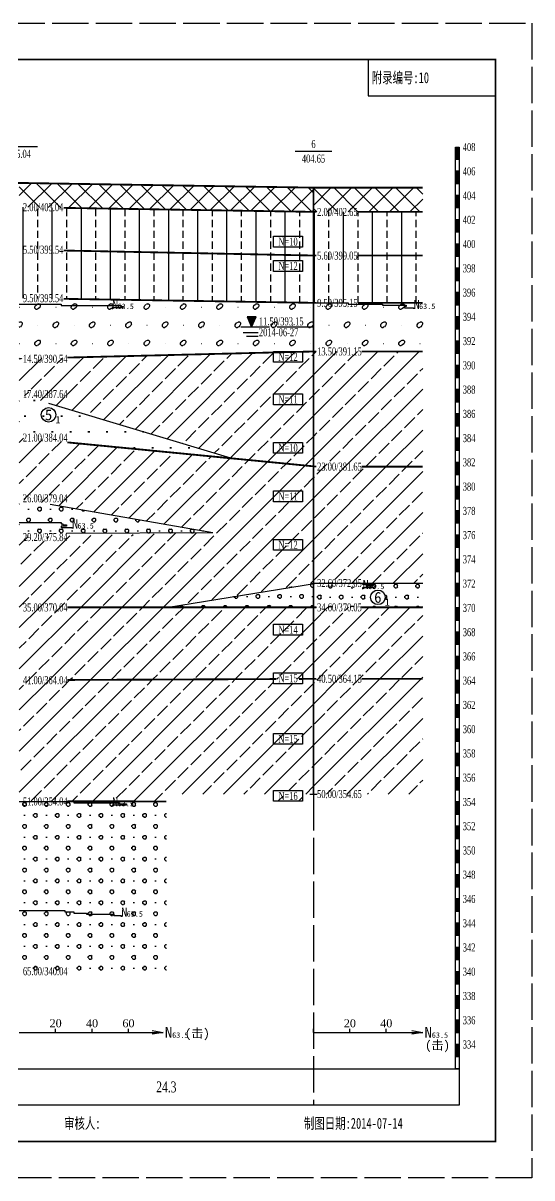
# Model space of a CAD drawing. Header units: millimetres. Extents: x -30 to 2967, y -786 to 1322.
# Drawn here: x 2469.1 to 2608.9, y -783.2 to -465.8 of the extents above; entities that cross this region are included whole.
import ezdxf
from ezdxf.enums import TextEntityAlignment as Align

# ---------------------------------------------------------------- set-up
doc = ezdxf.new("R2010")
doc.units = ezdxf.units.MM
doc.linetypes.add('SWX', pattern=[12, 10, -1, 0, -1])
doc.linetypes.add('XX', pattern=[12, 10, -2])
doc.layers.add('DXSW', color=7, linetype='Continuous')
doc.layers.add('MASKTEXT', color=7, linetype='Continuous')
doc.styles.add('Dzcd', font='TIMES.TTF')
doc.styles.get("Standard").update_dxf_attribs({"font": 'SimSun.ttf'})
pattern_1 = [(0, (2257.406, -1859.818), (3, 3), [0.4142, -5.5858]), (0, (2257.406, -1858.818), (3, 3), [0.4142, -5.5858]), (90, (2257.1132, -1859.525), (-3, 3), [0.4142, -5.5858]), (90, (2258.1132, -1859.525), (-3, 3), [0.4142, -5.5858]), (45, (2257.8203, -1859.818), (-3.000042, 3.000042), [0.4142, -3.8285]), (45, (2257.1132, -1859.1108), (-3.000042, 3.000042), [0.4142, -3.8285]), (135, (2257.406, -1859.818), (-3.000042, -3.000042), [0.4142, -3.8285]), (135, (2258.1132, -1859.1108), (-3.000042, -3.000042), [0.4142, -3.8285]), (0, (2260.613, -1859.318), (0, 6), [0, -6])]
pattern_2 = [(0, (0.293, 0), (3, 3), [0.4142, -5.5858]), (0, (0.293, 1), (3, 3), [0.4142, -5.5858]), (90, (0, 0.293), (-3, 3), [0.4142, -5.5858]), (90, (1, 0.293), (-3, 3), [0.4142, -5.5858]), (45, (0.707, 0), (-3.000042, 3.000042), [0.4142, -3.8285]), (45, (0, 0.707), (-3.000042, 3.000042), [0.4142, -3.8285]), (135, (0.293, 0), (-3.000042, -3.000042), [0.4142, -3.8285]), (135, (1, 0.707), (-3.000042, -3.000042), [0.4142, -3.8285]), (0, (3.5, 0.5), (0, 6), [0, -6])]
pattern_3 = [(90, (2257.113, -1859.818), (-8, 5e-16), [2, -1]), (90, (2261.113, -1859.818), (-8, 5e-16), [])]
pattern_4 = [(0, (2257.627, -1859.379), (5, 5), [0.3756, -9.6244]), (0, (2258.1837, -1857.9), (5, 5), [0.3798, -9.6202]), (135, (2257.627, -1859.379), (-5.000023, -5.000023), [0.3906, -6.6804]), (315, (2258.5635, -1857.9), (5.000023, 5.000023), [0.3828, -6.6883]), (90, (2257.3507, -1859.1027), (-5, 5), [0.377, -9.623]), (270, (2258.834, -1858.171), (5, -5), [0.3751, -9.6249]), (45, (2257.508, -1858.4115), (-5.000023, 5.000023), [0.492, -6.5791]), (225, (2258.6604, -1858.893), (5.000023, -5.000023), [0.4449, -6.6262]), (63.4348, (2257.351, -1858.726), (-10.000075, -6e-05), [0.3513, -22.0094]), (243.4348, (2258.834, -1858.545), (10.000075, 6e-05), [0.3886, -21.9721]), (63.4348, (2262.351, -1853.726), (-10.000075, -6e-05), [0.3513, -22.0094]), (243.4348, (2263.834, -1853.545), (10.000075, 6e-05), [0.3886, -21.9721]), (63.4348, (2267.351, -1848.726), (-10.000075, -6e-05), [0.3513, -22.0094]), (243.4348, (2268.834, -1848.545), (10.000075, 6e-05), [0.3886, -21.9721]), (63.4348, (2272.351, -1843.726), (-10.000075, -6e-05), [0.3513, -22.0094]), (243.4348, (2273.834, -1843.545), (10.000075, 6e-05), [0.3886, -21.9721]), (26.5659, (2257.8557, -1858.0636), (-9.998806, 0.000297), [0.3657, -21.9937]), (206.5659, (2258.346, -1859.2073), (9.999964, 0.000282), [0.3838, -21.9769]), (26.5659, (2262.8557, -1853.0636), (-9.998806, 0.000297), [0.3657, -21.9937]), (206.5659, (2263.346, -1854.2073), (9.999964, 0.000282), [0.3838, -21.9769]), (0, (2263.108, -1858.805), (0, 10), [0.05, -9.95]), (0, (2268.108, -1853.805), (0, 10), [0.05, -9.95])]
pattern_5 = [(45, (0, 0), (-5.656854, 5.656854), []), (45, (5.657, 0), (-2.828427, 8.485281), [4, -1])]

# ---------------------------------------------------------------- blocks, each defined once
blk = doc.blocks.new('TL_BGN')
blk.add_lwpolyline([(-8, 0), (0, 0), (0, -3), (-8, -3)], close=True)
blk = doc.blocks.new('tl_shw')
blk.add_hatch(color=256).paths.add_polyline_path([(1.21, 2.81), (-1.21, 2.81), (0, -0.04)])
for p, q in [((-2.35, -1.44), (1.77, -1.44)), ((1.77, -2.55), (-1.39, -2.55))]:
    blk.add_line(p, q)
at = {"flags": 128}
blk.add_lwpolyline([(1.21, 2.81), (-1.21, 2.81), (0, -0.04)], close=True, dxfattribs=at)

msp = doc.modelspace()

# ---------------------------------------------------------------- hatches: boundary and pattern name
for points in [[(2587.88, -503.15), (2587.88, -499.82), (2588.88, -499.82), (2588.88, -503.15)], [(2587.88, -509.82), (2587.88, -506.48), (2588.88, -506.48), (2588.88, -509.82)], [(2587.88, -516.48), (2587.88, -513.15), (2588.88, -513.15), (2588.88, -516.48)], [(2587.88, -523.15), (2587.88, -519.82), (2588.88, -519.82), (2588.88, -523.15)], [(2587.88, -529.82), (2587.88, -526.48), (2588.88, -526.48), (2588.88, -529.82)], [(2587.88, -536.48), (2587.88, -533.15), (2588.88, -533.15), (2588.88, -536.48)], [(2587.88, -543.15), (2587.88, -539.82), (2588.88, -539.82), (2588.88, -543.15)], [(2587.88, -549.82), (2587.88, -546.48), (2588.88, -546.48), (2588.88, -549.82)], [(2587.88, -556.48), (2587.88, -553.15), (2588.88, -553.15), (2588.88, -556.48)], [(2587.88, -563.15), (2587.88, -559.82), (2588.88, -559.82), (2588.88, -563.15)], [(2587.88, -569.82), (2587.88, -566.48), (2588.88, -566.48), (2588.88, -569.82)], [(2587.88, -576.48), (2587.88, -573.15), (2588.88, -573.15), (2588.88, -576.48)], [(2587.88, -583.15), (2587.88, -579.82), (2588.88, -579.82), (2588.88, -583.15)], [(2587.88, -589.82), (2587.88, -586.48), (2588.88, -586.48), (2588.88, -589.82)], [(2587.88, -596.48), (2587.88, -593.15), (2588.88, -593.15), (2588.88, -596.48)], [(2587.88, -603.15), (2587.88, -599.82), (2588.88, -599.82), (2588.88, -603.15)], [(2587.88, -609.82), (2587.88, -606.48), (2588.88, -606.48), (2588.88, -609.82)], [(2587.88, -616.48), (2587.88, -613.15), (2588.88, -613.15), (2588.88, -616.48)], [(2587.88, -623.15), (2587.88, -619.82), (2588.88, -619.82), (2588.88, -623.15)], [(2587.88, -629.82), (2587.88, -626.48), (2588.88, -626.48), (2588.88, -629.82)], [(2587.88, -636.48), (2587.88, -633.15), (2588.88, -633.15), (2588.88, -636.48)], [(2587.88, -643.15), (2587.88, -639.82), (2588.88, -639.82), (2588.88, -643.15)], [(2587.88, -649.82), (2587.88, -646.48), (2588.88, -646.48), (2588.88, -649.82)], [(2587.88, -656.48), (2587.88, -653.15), (2588.88, -653.15), (2588.88, -656.48)], [(2587.88, -663.15), (2587.88, -659.82), (2588.88, -659.82), (2588.88, -663.15)], [(2587.88, -669.82), (2587.88, -666.48), (2588.88, -666.48), (2588.88, -669.82)], [(2587.88, -676.48), (2587.88, -673.15), (2588.88, -673.15), (2588.88, -676.48)], [(2587.88, -683.15), (2587.88, -679.82), (2588.88, -679.82), (2588.88, -683.15)], [(2587.88, -689.82), (2587.88, -686.48), (2588.88, -686.48), (2588.88, -689.82)], [(2587.88, -696.48), (2587.88, -693.15), (2588.88, -693.15), (2588.88, -696.48)], [(2587.88, -703.15), (2587.88, -699.82), (2588.88, -699.82), (2588.88, -703.15)], [(2587.88, -709.82), (2587.88, -706.48), (2588.88, -706.48), (2588.88, -709.82)], [(2587.88, -716.48), (2587.88, -713.15), (2588.88, -713.15), (2588.88, -716.48)], [(2587.88, -723.15), (2587.88, -719.82), (2588.88, -719.82), (2588.88, -723.15)], [(2587.88, -729.82), (2587.88, -726.48), (2588.88, -726.48), (2588.88, -729.82)], [(2587.88, -736.48), (2587.88, -733.15), (2588.88, -733.15), (2588.88, -736.48)], [(2587.88, -743.15), (2587.88, -739.82), (2588.88, -739.82), (2588.88, -743.15)], [(2587.88, -749.82), (2587.88, -746.48), (2588.88, -746.48), (2588.88, -749.82)]]:
    msp.add_hatch(color=256).paths.add_polyline_path(points)
h = msp.add_hatch()
h.set_pattern_fill('素填土', color=256, style=0)
h.set_pattern_definition([(45, (0, 0), (-2.828427, 2.828427), []), (315, (0, 0), (2.828427, 2.828427), [])])
h.paths.add_polyline_path([(2468.05, -509.68), (2548.88, -510.98), (2548.88, -517.65), (2468.05, -516.35)])
h.paths.add_polyline_path([(2468.47, -518.07), (2480.49, -518.07), (2480.49, -514.62), (2468.47, -514.62)], flags=8)
h = msp.add_hatch()
h.set_pattern_fill('素填土', color=256, style=0)
h.set_pattern_definition([(45, (2257.1132, -1859.818), (-2.828427, 2.828427), []), (315, (2257.1132, -1859.818), (2.828427, 2.828427), [])])
h.paths.add_polyline_path([(2548.88, -510.98), (2578.88, -510.98), (2578.88, -517.65), (2548.88, -517.65)])
h.paths.add_polyline_path([(2549.3, -519.37), (2561.32, -519.37), (2561.32, -515.92), (2549.3, -515.92)], flags=8)
h = msp.add_hatch()
h.set_pattern_fill('黄土状粉质粘土', color=256, style=0)
h.set_pattern_definition(pattern_3)
h.paths.add_polyline_path([(2468.05, -516.35), (2548.88, -517.65), (2548.88, -529.65), (2468.05, -528.02)])
h.paths.add_polyline_path([(2538.71, -527.51), (2545.05, -527.51), (2545.05, -524.16), (2538.71, -524.16)], flags=8)
h.paths.add_polyline_path([(2468.47, -518.07), (2480.49, -518.07), (2480.49, -514.62), (2468.47, -514.62)], flags=8)
h.paths.add_polyline_path([(2468.47, -529.74), (2480.49, -529.74), (2480.49, -526.29), (2468.47, -526.29)], flags=8)
h = msp.add_hatch()
h.set_pattern_fill('黄土状粉质粘土', color=256, style=0)
h.set_pattern_definition(pattern_3)
h.paths.add_polyline_path([(2548.88, -517.65), (2578.88, -517.65), (2578.88, -529.65), (2548.88, -529.65)])
h.paths.add_polyline_path([(2549.3, -519.37), (2561.32, -519.37), (2561.32, -515.92), (2549.3, -515.92)], flags=8)
h.paths.add_polyline_path([(2549.3, -531.37), (2561.32, -531.37), (2561.32, -527.92), (2549.3, -527.92)], flags=8)
h = msp.add_hatch()
h.set_pattern_fill('黄土状粉质粘土', color=256, style=0)
h.set_pattern_definition(pattern_3)
h.paths.add_polyline_path([(2468.05, -528.02), (2548.88, -529.65), (2548.88, -542.65), (2468.05, -541.35)])
h.paths.add_polyline_path([(2538.71, -534.18), (2545.05, -534.18), (2545.05, -530.83), (2538.71, -530.83)], flags=8)
h.paths.add_polyline_path([(2468.47, -529.74), (2480.49, -529.74), (2480.49, -526.29), (2468.47, -526.29)], flags=8)
h.paths.add_polyline_path([(2468.47, -543.07), (2480.49, -543.07), (2480.49, -539.62), (2468.47, -539.62)], flags=8)
h = msp.add_hatch()
h.set_pattern_fill('黄土状粉质粘土', color=256, style=0)
h.set_pattern_definition(pattern_3)
h.paths.add_polyline_path([(2548.88, -529.65), (2578.88, -529.65), (2578.88, -542.65), (2548.88, -542.65)])
h.paths.add_polyline_path([(2549.3, -531.37), (2561.32, -531.37), (2561.32, -527.92), (2549.3, -527.92)], flags=8)
h.paths.add_polyline_path([(2549.3, -544.37), (2561.32, -544.37), (2561.32, -540.92), (2549.3, -540.92)], flags=8)
h = msp.add_hatch()
h.set_pattern_fill('卵石', color=256, style=0)
h.set_pattern_definition(pattern_4)
h.paths.add_polyline_path([(2468.05, -541.35), (2548.88, -542.65), (2548.88, -555.99), (2468.05, -558.02)])
h.paths.add_polyline_path([(2533.3, -549.44), (2546.46, -549.44), (2546.46, -545.99), (2533.3, -545.99)], flags=8)
h.paths.add_polyline_path([(2533.32, -552.42), (2545.05, -552.42), (2545.05, -549.06), (2533.32, -549.06)], flags=8)
h.paths.add_polyline_path([(2468.47, -543.07), (2480.49, -543.07), (2480.49, -539.62), (2468.47, -539.62)], flags=8)
h.paths.add_polyline_path([(2468.47, -559.74), (2481.62, -559.74), (2481.62, -556.29), (2468.47, -556.29)], flags=8)
h = msp.add_hatch()
h.set_pattern_fill('卵石', color=256, style=0)
h.set_pattern_definition(pattern_4)
h.paths.add_polyline_path([(2548.88, -542.65), (2578.88, -542.65), (2578.88, -555.99), (2548.88, -555.99)])
h.paths.add_polyline_path([(2549.3, -544.37), (2561.32, -544.37), (2561.32, -540.92), (2549.3, -540.92)], flags=8)
h.paths.add_polyline_path([(2549.3, -557.7), (2562.46, -557.7), (2562.46, -554.25), (2549.3, -554.25)], flags=8)
h = msp.add_hatch()
h.set_pattern_fill('粉质粘土', color=256, style=0)
h.set_pattern_definition(pattern_5)
h.paths.add_polyline_path([(2548.88, -555.99), (2578.88, -555.99), (2578.88, -587.65), (2548.88, -587.65)])
h.paths.add_polyline_path([(2549.3, -557.7), (2562.46, -557.7), (2562.46, -554.25), (2549.3, -554.25)], flags=8)
h.paths.add_polyline_path([(2549.3, -589.37), (2562.46, -589.37), (2562.46, -585.92), (2549.3, -585.92)], flags=8)
h = msp.add_hatch()
h.set_pattern_fill('粉质粘土', color=256, style=0)
h.set_pattern_definition(pattern_5)
h.paths.add_polyline_path([(2468.05, -558.02), (2548.88, -555.99), (2548.88, -587.65), (2468.05, -579.69)])
h.paths.add_polyline_path([(2468.15, -567.79), (2527.04, -585.5), (2468.15, -579.69)], flags=16)
h.paths.add_polyline_path([(2538.71, -559.18), (2545.05, -559.18), (2545.05, -555.83), (2538.71, -555.83)], flags=9)
h.paths.add_polyline_path([(2538.71, -570.84), (2545.05, -570.84), (2545.05, -567.5), (2538.71, -567.5)], flags=24)
h.paths.add_polyline_path([(2538.71, -584.18), (2545.05, -584.18), (2545.05, -580.83), (2538.71, -580.83)], flags=24)
h.paths.add_polyline_path([(2468.47, -559.74), (2481.62, -559.74), (2481.62, -556.29), (2468.47, -556.29)], flags=24)
h.paths.add_polyline_path([(2468.47, -569.4), (2481.62, -569.4), (2481.62, -565.95), (2468.47, -565.95)], flags=24)
h.paths.add_polyline_path([(2468.47, -581.4), (2481.62, -581.4), (2481.62, -577.95), (2468.47, -577.95)], flags=24)
h = msp.add_hatch()
h.set_pattern_fill('中砂', color=256, style=0)
h.set_pattern_definition([(0, (2257.1132, -1859.818), (2.5, 4.33), [0, -5]), (0, (2257.2132, -1859.818), (2.5, 4.33), [0, -5]), (0, (2257.1132, -1859.718), (2.5, 4.33), [0, -5]), (0, (2257.2132, -1859.718), (2.5, 4.33), [0, -5])])
h.paths.add_polyline_path([(2468.15, -567.79), (2527.04, -585.5), (2468.15, -579.69)])
h = msp.add_hatch()
h.set_pattern_fill('粉质粘土', color=256, style=0)
h.set_pattern_definition(pattern_5)
h.paths.add_polyline_path([(2468.05, -579.69), (2548.88, -587.65), (2548.88, -626.32), (2468.05, -626.35)])
h.paths.add_polyline_path([(2508.46, -626.33), (2548.88, -619.65), (2548.88, -626.32)], flags=17)
h.paths.add_polyline_path([(2468.15, -596.45), (2521.19, -605.74), (2468.15, -607.02)], flags=16)
h.paths.add_polyline_path([(2538.71, -597.51), (2545.05, -597.51), (2545.05, -594.17), (2538.71, -594.17)], flags=24)
h.paths.add_polyline_path([(2538.71, -610.84), (2545.05, -610.84), (2545.05, -607.5), (2538.71, -607.5)], flags=24)
h.paths.add_polyline_path([(2468.47, -581.4), (2481.62, -581.4), (2481.62, -577.95), (2468.47, -577.95)], flags=9)
h.paths.add_polyline_path([(2468.47, -598.07), (2481.62, -598.07), (2481.62, -594.62), (2468.47, -594.62)], flags=24)
h.paths.add_polyline_path([(2468.47, -608.74), (2481.62, -608.74), (2481.62, -605.29), (2468.47, -605.29)], flags=24)
h.paths.add_polyline_path([(2468.47, -628.07), (2481.62, -628.07), (2481.62, -624.62), (2468.47, -624.62)], flags=9)
h = msp.add_hatch()
h.set_pattern_fill('粉质粘土', color=256, style=0)
h.set_pattern_definition(pattern_5)
h.paths.add_polyline_path([(2548.88, -587.65), (2578.88, -587.65), (2578.88, -626.32), (2548.88, -626.32)])
h.paths.add_polyline_path([(2548.98, -619.75), (2578.88, -619.65), (2578.88, -626.32), (2548.98, -626.32)], flags=0)
h.paths.add_polyline_path([(2549.3, -589.37), (2562.46, -589.37), (2562.46, -585.92), (2549.3, -585.92)], flags=8)
h.paths.add_polyline_path([(2549.3, -621.37), (2562.46, -621.37), (2562.46, -617.92), (2549.3, -617.92)], flags=8)
h.paths.add_polyline_path([(2549.3, -621.37), (2562.46, -621.37), (2562.46, -617.92), (2549.3, -617.92)], flags=8)
h.paths.add_polyline_path([(2549.3, -628.04), (2562.46, -628.04), (2562.46, -624.59), (2549.3, -624.59)], flags=8)
h = msp.add_hatch()
h.set_pattern_fill('圆砾', color=256, style=0)
h.set_pattern_definition(pattern_1)
h.paths.add_polyline_path([(2468.15, -596.45), (2521.19, -605.74), (2468.15, -607.02)])
h = msp.add_hatch()
h.set_pattern_fill('圆砾', color=256, style=0)
h.set_pattern_definition(pattern_2)
h.paths.add_polyline_path([(2548.98, -619.75), (2578.88, -619.65), (2578.88, -626.32), (2548.98, -626.32)])
edge = h.paths.add_edge_path(flags=16)
edge.add_arc((2566.57, -623.58), 2, 0, 360)
edge = h.paths.add_edge_path()
edge.add_line((2548.88, -619.65), (2557.38, -619.65))
edge.add_line((2557.38, -619.65), (2557.38, -619.98))
edge.add_line((2557.38, -619.98), (2560.38, -619.98))
edge.add_line((2560.38, -619.98), (2560.38, -620.32))
edge.add_line((2560.38, -620.32), (2563.38, -620.32))
edge.add_line((2563.38, -620.32), (2563.38, -620.65))
edge.add_line((2563.38, -620.65), (2559.88, -620.65))
edge.add_line((2559.88, -620.65), (2559.88, -620.98))
edge.add_line((2559.88, -620.98), (2562.38, -620.98))
edge.add_line((2562.38, -620.98), (2562.38, -621.32))
h.paths.add_polyline_path([(2568, -626.39), (2570.38, -626.39), (2570.38, -623.51), (2568, -623.51)], flags=9)
h.paths.add_polyline_path([(2564.78, -625.81), (2568.37, -625.81), (2568.37, -621.44), (2564.78, -621.44)], flags=24)
h.paths.add_polyline_path([(2549.3, -628.04), (2562.46, -628.04), (2562.46, -624.59), (2549.3, -624.59)], flags=9)
h.paths.add_polyline_path([(2549.3, -621.37), (2562.46, -621.37), (2562.46, -617.92), (2549.3, -617.92)], flags=9)
h.paths.add_polyline_path([(2563.52, -621.68), (2568.51, -621.68), (2568.51, -619.5), (2563.52, -619.5)], flags=9)
h.paths.add_polyline_path([(2561.79, -621.91), (2564.75, -621.91), (2564.75, -618.35), (2561.79, -618.35)], flags=9)
h = msp.add_hatch()
h.set_pattern_fill('圆砾', color=256, style=0)
h.set_pattern_definition(pattern_1)
h.paths.add_polyline_path([(2508.46, -626.33), (2548.88, -619.65), (2548.88, -626.32)])
h = msp.add_hatch()
h.set_pattern_fill('粉质粘土', color=256, style=0)
h.set_pattern_definition(pattern_5)
h.paths.add_polyline_path([(2468.05, -626.35), (2548.88, -626.32), (2548.88, -645.99), (2468.05, -646.35)])
h.paths.add_polyline_path([(2538.71, -634.18), (2545.05, -634.18), (2545.05, -630.83), (2538.71, -630.83)], flags=8)
h.paths.add_polyline_path([(2538.71, -647.51), (2545.05, -647.51), (2545.05, -644.16), (2538.71, -644.16)], flags=8)
h.paths.add_polyline_path([(2468.47, -628.07), (2481.62, -628.07), (2481.62, -624.62), (2468.47, -624.62)], flags=8)
h.paths.add_polyline_path([(2468.47, -648.07), (2481.62, -648.07), (2481.62, -644.62), (2468.47, -644.62)], flags=8)
h = msp.add_hatch()
h.set_pattern_fill('粉质粘土', color=256, style=0)
h.set_pattern_definition(pattern_5)
h.paths.add_polyline_path([(2548.88, -626.32), (2578.88, -626.32), (2578.88, -645.99), (2548.88, -645.99)])
h.paths.add_polyline_path([(2549.3, -628.04), (2562.46, -628.04), (2562.46, -624.59), (2549.3, -624.59)], flags=8)
h.paths.add_polyline_path([(2549.3, -647.7), (2562.46, -647.7), (2562.46, -644.25), (2549.3, -644.25)], flags=8)
h = msp.add_hatch()
h.set_pattern_fill('粉质粘土', color=256, style=0)
h.set_pattern_definition(pattern_5)
h.paths.add_polyline_path([(2468.05, -646.35), (2548.88, -645.99), (2548.88, -677.65), (2508.46, -677.65), (2508.46, -679.69), (2468.05, -679.69)])
h.paths.add_polyline_path([(2538.71, -664.18), (2545.05, -664.18), (2545.05, -660.83), (2538.71, -660.83)], flags=24)
h.paths.add_polyline_path([(2468.47, -648.07), (2481.62, -648.07), (2481.62, -644.62), (2468.47, -644.62)], flags=9)
h.paths.add_polyline_path([(2537.88, -644.32), (2545.88, -644.32), (2545.88, -647.32), (2537.88, -647.32)])
h.paths.add_polyline_path([(2538.71, -647.51), (2545.05, -647.51), (2545.05, -644.16), (2538.71, -644.16)], flags=9)
h.paths.add_polyline_path([(2537.88, -676.65), (2545.88, -676.65), (2545.88, -679.65), (2537.88, -679.65)], flags=16)
h.paths.add_polyline_path([(2538.71, -679.85), (2545.05, -679.85), (2545.05, -676.5), (2538.71, -676.5)], flags=9)
h = msp.add_hatch()
h.set_pattern_fill('粉质粘土', color=256, style=0)
h.set_pattern_definition(pattern_5)
h.paths.add_polyline_path([(2548.88, -645.99), (2578.88, -645.99), (2578.88, -677.65), (2548.88, -677.65)])
h.paths.add_polyline_path([(2549.3, -647.7), (2562.46, -647.7), (2562.46, -644.25), (2549.3, -644.25)], flags=9)
h.paths.add_polyline_path([(2549.3, -679.37), (2562.46, -679.37), (2562.46, -675.92), (2549.3, -675.92)], flags=9)
h = msp.add_hatch()
h.set_pattern_fill('圆砾', color=256, style=0)
h.set_pattern_definition(pattern_2)
h.paths.add_polyline_path([(2468.05, -679.69), (2508.46, -679.69), (2508.46, -726.17), (2468.05, -726.35)])
h.paths.add_polyline_path([(2468.47, -681.4), (2481.62, -681.4), (2481.62, -677.95), (2468.47, -677.95)], flags=9)
edge = h.paths.add_edge_path()
edge.add_line((2467.05, -726.35), (2469.05, -726.35))
h.paths.add_polyline_path([(2468.47, -728.07), (2481.62, -728.07), (2481.62, -724.62), (2468.47, -724.62)], flags=9)

# ---------------------------------------------------------------- linework, layer by layer
for p, q in [((2463.05, -499.68), (2473.05, -499.68)), ((2543.88, -500.98), (2553.88, -500.98)), ((2476.09, -570.18), (2527.04, -585.5)), ((2481.28, -580.99), (2527.04, -585.5)), ((2476.52, -597.95), (2521.19, -605.74)), ((2481.03, -605.95), (2521.19, -605.74)), ((2508.46, -626.33), (2549.68, -619.65)), ((2561.86, -619.7), (2578.88, -619.65)), ((2508.46, -626.33), (2549.68, -626.32)), ((2578.88, -626.32), (2561.86, -626.32)), ((2547.88, -677.65), (2549.88, -677.65)), ((2478.05, -743.15), (2478.05, -742.15)), ((2488.05, -743.15), (2488.05, -742.15)), ((2498.05, -743.15), (2498.05, -742.15)), ((2548.88, -743.15), (2548.88, -742.15)), ((2558.88, -743.15), (2558.88, -742.15)), ((2568.88, -743.15), (2568.88, -742.15)), ((2468.05, -743.15), (2507.55, -743.15)), ((2548.88, -743.15), (2578.88, -743.15))]:
    msp.add_line(p, q)
at = {"linetype": 'XX'}
msp.add_line((2548.88, -677.65), (2548.88, -763.15), dxfattribs=at)
msp.add_lwpolyline([(2177.11, -783.15), (2177.11, -465.75), (2608.88, -465.75), (2608.88, -783.15)], close=True, dxfattribs=at)
at = {"const_width": 0.5}
msp.add_lwpolyline([(2207.11, -773.15), (2207.11, -475.75), (2598.88, -475.75), (2598.88, -773.15)], close=True, dxfattribs=at)
for points in [[(2563.88, -475.75), (2563.88, -485.75), (2598.88, -485.75)], [(2504.55, -742.65), (2507.55, -743.15), (2504.55, -743.65)], [(2575.88, -742.65), (2578.88, -743.15), (2575.88, -743.65)]]:
    msp.add_lwpolyline(points)
for points in [[(2587.88, -503.15), (2587.88, -499.82), (2588.88, -499.82), (2588.88, -503.15)], [(2587.88, -506.48), (2587.88, -503.15), (2588.88, -503.15), (2588.88, -506.48)], [(2587.88, -509.82), (2587.88, -506.48), (2588.88, -506.48), (2588.88, -509.82)], [(2587.88, -513.15), (2587.88, -509.82), (2588.88, -509.82), (2588.88, -513.15)], [(2587.88, -516.48), (2587.88, -513.15), (2588.88, -513.15), (2588.88, -516.48)], [(2587.88, -519.82), (2587.88, -516.48), (2588.88, -516.48), (2588.88, -519.82)], [(2587.88, -523.15), (2587.88, -519.82), (2588.88, -519.82), (2588.88, -523.15)], [(2587.88, -526.48), (2587.88, -523.15), (2588.88, -523.15), (2588.88, -526.48)], [(2587.88, -529.82), (2587.88, -526.48), (2588.88, -526.48), (2588.88, -529.82)], [(2587.88, -533.15), (2587.88, -529.82), (2588.88, -529.82), (2588.88, -533.15)], [(2587.88, -536.48), (2587.88, -533.15), (2588.88, -533.15), (2588.88, -536.48)], [(2587.88, -539.82), (2587.88, -536.48), (2588.88, -536.48), (2588.88, -539.82)], [(2587.88, -543.15), (2587.88, -539.82), (2588.88, -539.82), (2588.88, -543.15)], [(2587.88, -546.48), (2587.88, -543.15), (2588.88, -543.15), (2588.88, -546.48)], [(2587.88, -549.82), (2587.88, -546.48), (2588.88, -546.48), (2588.88, -549.82)], [(2587.88, -553.15), (2587.88, -549.82), (2588.88, -549.82), (2588.88, -553.15)], [(2587.88, -556.48), (2587.88, -553.15), (2588.88, -553.15), (2588.88, -556.48)], [(2587.88, -559.82), (2587.88, -556.48), (2588.88, -556.48), (2588.88, -559.82)], [(2587.88, -563.15), (2587.88, -559.82), (2588.88, -559.82), (2588.88, -563.15)], [(2587.88, -566.48), (2587.88, -563.15), (2588.88, -563.15), (2588.88, -566.48)], [(2587.88, -569.82), (2587.88, -566.48), (2588.88, -566.48), (2588.88, -569.82)], [(2587.88, -573.15), (2587.88, -569.82), (2588.88, -569.82), (2588.88, -573.15)], [(2587.88, -576.48), (2587.88, -573.15), (2588.88, -573.15), (2588.88, -576.48)], [(2587.88, -579.82), (2587.88, -576.48), (2588.88, -576.48), (2588.88, -579.82)], [(2587.88, -583.15), (2587.88, -579.82), (2588.88, -579.82), (2588.88, -583.15)], [(2587.88, -586.48), (2587.88, -583.15), (2588.88, -583.15), (2588.88, -586.48)], [(2587.88, -589.82), (2587.88, -586.48), (2588.88, -586.48), (2588.88, -589.82)], [(2587.88, -593.15), (2587.88, -589.82), (2588.88, -589.82), (2588.88, -593.15)], [(2587.88, -596.48), (2587.88, -593.15), (2588.88, -593.15), (2588.88, -596.48)], [(2587.88, -599.82), (2587.88, -596.48), (2588.88, -596.48), (2588.88, -599.82)], [(2587.88, -603.15), (2587.88, -599.82), (2588.88, -599.82), (2588.88, -603.15)], [(2587.88, -606.48), (2587.88, -603.15), (2588.88, -603.15), (2588.88, -606.48)], [(2587.88, -609.82), (2587.88, -606.48), (2588.88, -606.48), (2588.88, -609.82)], [(2587.88, -613.15), (2587.88, -609.82), (2588.88, -609.82), (2588.88, -613.15)], [(2587.88, -616.48), (2587.88, -613.15), (2588.88, -613.15), (2588.88, -616.48)], [(2587.88, -619.82), (2587.88, -616.48), (2588.88, -616.48), (2588.88, -619.82)], [(2587.88, -623.15), (2587.88, -619.82), (2588.88, -619.82), (2588.88, -623.15)], [(2587.88, -626.48), (2587.88, -623.15), (2588.88, -623.15), (2588.88, -626.48)], [(2587.88, -629.82), (2587.88, -626.48), (2588.88, -626.48), (2588.88, -629.82)], [(2587.88, -633.15), (2587.88, -629.82), (2588.88, -629.82), (2588.88, -633.15)], [(2587.88, -636.48), (2587.88, -633.15), (2588.88, -633.15), (2588.88, -636.48)], [(2587.88, -639.82), (2587.88, -636.48), (2588.88, -636.48), (2588.88, -639.82)], [(2587.88, -643.15), (2587.88, -639.82), (2588.88, -639.82), (2588.88, -643.15)], [(2587.88, -646.48), (2587.88, -643.15), (2588.88, -643.15), (2588.88, -646.48)], [(2587.88, -649.82), (2587.88, -646.48), (2588.88, -646.48), (2588.88, -649.82)], [(2587.88, -653.15), (2587.88, -649.82), (2588.88, -649.82), (2588.88, -653.15)], [(2587.88, -656.48), (2587.88, -653.15), (2588.88, -653.15), (2588.88, -656.48)], [(2587.88, -659.82), (2587.88, -656.48), (2588.88, -656.48), (2588.88, -659.82)], [(2587.88, -663.15), (2587.88, -659.82), (2588.88, -659.82), (2588.88, -663.15)], [(2587.88, -666.48), (2587.88, -663.15), (2588.88, -663.15), (2588.88, -666.48)], [(2587.88, -669.82), (2587.88, -666.48), (2588.88, -666.48), (2588.88, -669.82)], [(2587.88, -673.15), (2587.88, -669.82), (2588.88, -669.82), (2588.88, -673.15)], [(2587.88, -676.48), (2587.88, -673.15), (2588.88, -673.15), (2588.88, -676.48)], [(2587.88, -679.82), (2587.88, -676.48), (2588.88, -676.48), (2588.88, -679.82)], [(2587.88, -683.15), (2587.88, -679.82), (2588.88, -679.82), (2588.88, -683.15)], [(2587.88, -686.48), (2587.88, -683.15), (2588.88, -683.15), (2588.88, -686.48)], [(2587.88, -689.82), (2587.88, -686.48), (2588.88, -686.48), (2588.88, -689.82)], [(2587.88, -693.15), (2587.88, -689.82), (2588.88, -689.82), (2588.88, -693.15)], [(2587.88, -696.48), (2587.88, -693.15), (2588.88, -693.15), (2588.88, -696.48)], [(2587.88, -699.82), (2587.88, -696.48), (2588.88, -696.48), (2588.88, -699.82)], [(2587.88, -703.15), (2587.88, -699.82), (2588.88, -699.82), (2588.88, -703.15)], [(2587.88, -706.48), (2587.88, -703.15), (2588.88, -703.15), (2588.88, -706.48)], [(2587.88, -709.82), (2587.88, -706.48), (2588.88, -706.48), (2588.88, -709.82)], [(2587.88, -713.15), (2587.88, -709.82), (2588.88, -709.82), (2588.88, -713.15)], [(2587.88, -716.48), (2587.88, -713.15), (2588.88, -713.15), (2588.88, -716.48)], [(2587.88, -719.82), (2587.88, -716.48), (2588.88, -716.48), (2588.88, -719.82)], [(2587.88, -723.15), (2587.88, -719.82), (2588.88, -719.82), (2588.88, -723.15)], [(2587.88, -726.48), (2587.88, -723.15), (2588.88, -723.15), (2588.88, -726.48)], [(2587.88, -729.82), (2587.88, -726.48), (2588.88, -726.48), (2588.88, -729.82)], [(2587.88, -733.15), (2587.88, -729.82), (2588.88, -729.82), (2588.88, -733.15)], [(2587.88, -736.48), (2587.88, -733.15), (2588.88, -733.15), (2588.88, -736.48)], [(2587.88, -739.82), (2587.88, -736.48), (2588.88, -736.48), (2588.88, -739.82)], [(2587.88, -743.15), (2587.88, -739.82), (2588.88, -739.82), (2588.88, -743.15)], [(2587.88, -746.48), (2587.88, -743.15), (2588.88, -743.15), (2588.88, -746.48)], [(2587.88, -749.82), (2587.88, -746.48), (2588.88, -746.48), (2588.88, -749.82)], [(2587.88, -753.15), (2587.88, -749.82), (2588.88, -749.82), (2588.88, -753.15)], [(2217.11, -753.15), (2588.88, -753.15), (2588.88, -763.15), (2217.11, -763.15)]]:
    msp.add_lwpolyline(points, close=True)
for points in [[(2227.11, -505.75), (2257.11, -505.75), (2284.88, -507.1), (2312.65, -508.45), (2340.41, -509.8), (2368.18, -511.15), (2393.15, -510.78), (2418.11, -510.42), (2443.08, -510.05), (2468.05, -509.68), (2488.25, -510.01), (2508.46, -510.33), (2528.67, -510.66), (2548.88, -510.98), (2578.88, -510.98)], [(2480.26, -516.54), (2549.68, -517.65)], [(2561.09, -517.65), (2578.88, -517.65)], [(2480.26, -528.26), (2549.68, -529.65)], [(2561.09, -529.65), (2578.88, -529.65)], [(2480.26, -541.54), (2549.68, -542.65)], [(2561.09, -542.65), (2578.88, -542.65)], [(2481.28, -557.68), (2549.68, -555.99)], [(2562.11, -555.99), (2578.88, -555.99)], [(2481.28, -580.99), (2549.68, -587.65)], [(2562.11, -587.65), (2578.88, -587.65)], [(2481.28, -626.34), (2549.68, -626.32)], [(2562.11, -626.32), (2578.88, -626.32)], [(2481.28, -646.29), (2538.71, -646.04)], [(2544.9, -646.01), (2549.68, -645.99)], [(2562.11, -645.99), (2578.88, -645.99)], [(2481.28, -679.63), (2508.46, -679.69)]]:
    msp.add_lwpolyline(points, dxfattribs=at)
msp.add_lwpolyline([(2548.88, -510.98, 0.5, 0.5, 0), (2548.88, -677.65, 0, 0, 0)], format="xyseb")
at = {"color": 1}
for points in [[(2548.88, -542.65), (2558.38, -542.65), (2558.38, -542.98), (2567.88, -542.98), (2567.88, -543.32), (2574.38, -543.32), (2574.38, -543.65), (2573.88, -543.65), (2573.88, -543.98), (2576.38, -543.98), (2576.38, -544.32)], [(2468.05, -543.02), (2479.55, -543.02), (2479.55, -543.35), (2496.05, -543.35), (2496.05, -543.68), (2496.55, -543.68), (2496.55, -544.02), (2493.55, -544.02), (2493.55, -544.35)], [(2468.05, -603.02), (2479.55, -603.02), (2479.55, -603.35), (2480.05, -603.35), (2480.05, -603.68), (2481.05, -603.68), (2481.05, -604.02), (2479.55, -604.02), (2479.55, -604.35), (2482.55, -604.35), (2482.55, -604.68)], [(2548.88, -619.65), (2562.38, -619.65), (2562.38, -619.98), (2565.38, -619.98), (2565.38, -620.32), (2563.38, -620.32), (2563.38, -620.65), (2564.88, -620.65), (2564.88, -620.98), (2562.38, -620.98), (2562.38, -621.32)], [(2468.05, -679.68), (2483.05, -679.68), (2483.05, -680.02), (2495.55, -680.02), (2495.55, -680.35), (2497.55, -680.35), (2497.55, -680.68), (2493.55, -680.68), (2493.55, -681.02)], [(2468.05, -709.68), (2480.55, -709.68), (2480.55, -710.02), (2483.05, -710.02), (2483.05, -710.35), (2486.55, -710.35), (2486.55, -710.68), (2494.05, -710.68), (2494.05, -711.02), (2496.05, -711.02), (2496.05, -711.35)]]:
    msp.add_lwpolyline(points, dxfattribs=at)
for centre in [(2476.1, -573.42), (2566.57, -623.58)]:
    msp.add_circle(centre, 2)
at = {"layer": 'DXSW', "linetype": 'SWX'}
msp.add_line((2548.88, -549.32), (2528.88, -549.32), dxfattribs=at)

# ---------------------------------------------------------------- block references
for p in [(2545.88, -524.32), (2545.88, -530.98), (2545.88, -555.98), (2545.88, -567.65), (2545.88, -580.98), (2545.88, -594.32), (2545.88, -607.65), (2545.88, -630.98), (2545.88, -644.32), (2545.88, -660.98), (2545.88, -676.65)]:
    msp.add_blockref('TL_BGN', p)
at = {"layer": 'DXSW'}
msp.add_blockref('tl_shw', (2531.88, -549.32), dxfattribs=at)

# ---------------------------------------------------------------- texts
at = {"width": 0.7}
for s, p in [('附录编号:10', (2564.88, -480.75)), ('审核人:', (2480.36, -768.15)), ('制图日期:2014-07-14', (2546.25, -768.15))]:
    msp.add_text(s, height=3, dxfattribs=at).set_placement(p, align=Align.MIDDLE_LEFT)
at = {"style": 'Dzcd', "width": 0.7}
for s, height, p in [('6', 2.2, (2548.88, -498.98)), ('405.04', 2.2, (2468.05, -501.68)), ('404.65', 2.2, (2548.88, -502.98)), ('24.3', 3, (2508.46, -758.15))]:
    msp.add_text(s, height=height, dxfattribs=at).set_placement(p, align=Align.MIDDLE_CENTER)
for s, p in [('408', (2589.88, -499.82)), ('406', (2589.88, -506.48)), ('404', (2589.88, -513.15)), ('402', (2589.88, -519.82)), ('400', (2589.88, -526.48)), ('398', (2589.88, -533.15)), ('396', (2589.88, -539.82)), ('9.50/395.54', (2469.05, -541.35)), ('394', (2589.88, -546.48)), ('392', (2589.88, -553.15)), ('390', (2589.88, -559.82)), ('388', (2589.88, -566.48)), ('386', (2589.88, -573.15)), ('384', (2589.88, -579.82)), ('382', (2589.88, -586.48)), ('380', (2589.88, -593.15)), ('378', (2589.88, -599.82)), ('376', (2589.88, -606.48)), ('374', (2589.88, -613.15)), ('372', (2589.88, -619.82)), ('370', (2589.88, -626.48)), ('368', (2589.88, -633.15)), ('366', (2589.88, -639.82)), ('364', (2589.88, -646.48)), ('362', (2589.88, -653.15)), ('360', (2589.88, -659.82)), ('358', (2589.88, -666.48)), ('356', (2589.88, -673.15)), ('50.00/354.65', (2549.88, -677.65)), ('354', (2589.88, -679.82)), ('352', (2589.88, -686.48)), ('350', (2589.88, -693.15)), ('348', (2589.88, -699.82)), ('346', (2589.88, -706.48)), ('344', (2589.88, -713.15)), ('342', (2589.88, -719.82)), ('65.00/340.04', (2469.05, -726.35)), ('340', (2589.88, -726.48)), ('338', (2589.88, -733.15)), ('336', (2589.88, -739.82)), ('334', (2589.88, -746.48))]:
    msp.add_text(s, height=2.2, dxfattribs=at).set_placement(p, align=Align.MIDDLE_LEFT)
at = {"color": 1}
for s, height, p in [('N', 2.5, (2493.55, -544.35)), ('N', 2.5, (2576.38, -544.32)), ('63.5', 1.5, (2495.05, -544.35)), ('63.5', 1.5, (2577.88, -544.32)), ('N', 2.5, (2482.55, -604.68)), ('63.5', 1.5, (2484.05, -604.68)), ('N', 2.5, (2562.38, -621.32)), ('63.5', 1.5, (2563.88, -621.32)), ('N', 2.5, (2493.55, -681.02)), ('63.5', 1.5, (2495.05, -681.02)), ('N', 2.5, (2496.05, -711.35)), ('63.5', 1.5, (2497.55, -711.35))]:
    msp.add_text(s, height=height, dxfattribs=at).set_placement(p)
for s, p in [('5', (2476.1, -573.42)), ('6', (2566.57, -623.58))]:
    msp.add_text(s, height=3).set_placement(p, align=Align.MIDDLE_CENTER)
at = {"style": 'Dzcd'}
for s, p in [('20', (2478.05, -740.65)), ('40', (2488.05, -740.65)), ('60', (2498.05, -740.65)), ('20', (2558.88, -740.65)), ('40', (2568.88, -740.65))]:
    msp.add_text(s, height=2.2, dxfattribs=at).set_placement(p, align=Align.MIDDLE_CENTER)
for s, height, p in [('N', 3, (2508.05, -744.65)), ('(击)', 2.5, (2513.55, -744.65)), ('N', 3, (2579.38, -744.65)), ('63.5', 1.5, (2510.05, -744.65)), ('(击)', 2.5, (2579.55, -747.94)), ('63.5', 1.5, (2581.38, -744.65))]:
    msp.add_text(s, height=height).set_placement(p)
at = {"layer": 'MASKTEXT', "style": 'Dzcd', "width": 0.7}
for s, p in [('2.00/403.04', (2469.05, -516.35)), ('2.00/402.65', (2549.88, -517.65)), ('5.50/399.54', (2469.05, -528.02)), ('5.60/399.05', (2549.88, -529.65)), ('9.50/395.54', (2469.05, -541.35)), ('9.50/395.15', (2549.88, -542.65)), ('13.50/391.15', (2549.88, -555.98)), ('14.50/390.54', (2469.05, -558.02)), ('17.40/387.64', (2469.05, -567.68)), ('21.00/384.04', (2469.05, -579.68)), ('23.00/381.65', (2549.88, -587.65)), ('26.00/379.04', (2469.05, -596.35)), ('29.20/375.84', (2469.05, -607.02)), ('32.60/372.05', (2549.88, -619.65)), ('35.00/370.04', (2469.05, -626.35)), ('34.60/370.05', (2549.88, -626.32)), ('41.00/364.04', (2469.05, -646.35)), ('40.50/364.15', (2549.88, -645.98)), ('51.00/354.04', (2469.05, -679.68))]:
    msp.add_text(s, height=2.2, dxfattribs=at).set_placement(p, align=Align.MIDDLE_LEFT)
for s, p in [('N=10', (2541.88, -525.82)), ('N=12', (2541.88, -532.48)), ('N=12', (2541.88, -557.48)), ('N=11', (2541.88, -569.15)), ('N=10', (2541.88, -582.48)), ('N=11', (2541.88, -595.82)), ('N=12', (2541.88, -609.15)), ('N=14', (2541.88, -632.48)), ('N=15', (2541.88, -645.82)), ('N=15', (2541.88, -662.48)), ('N=16', (2541.88, -678.15))]:
    msp.add_text(s, height=2.2, dxfattribs=at).set_placement(p, align=Align.MIDDLE_CENTER)
for s, p in [('11.50/393.15', (2533.88, -548.82)), ('2014-06-27', (2533.88, -551.82))]:
    msp.add_text(s, height=2.2, dxfattribs=at).set_placement(p)
at = {"layer": 'MASKTEXT'}
for p in [(2478, -575.75), (2568.48, -625.91)]:
    msp.add_text('1', height=2, dxfattribs=at).set_placement(p)

doc.saveas('drawing.dxf')
